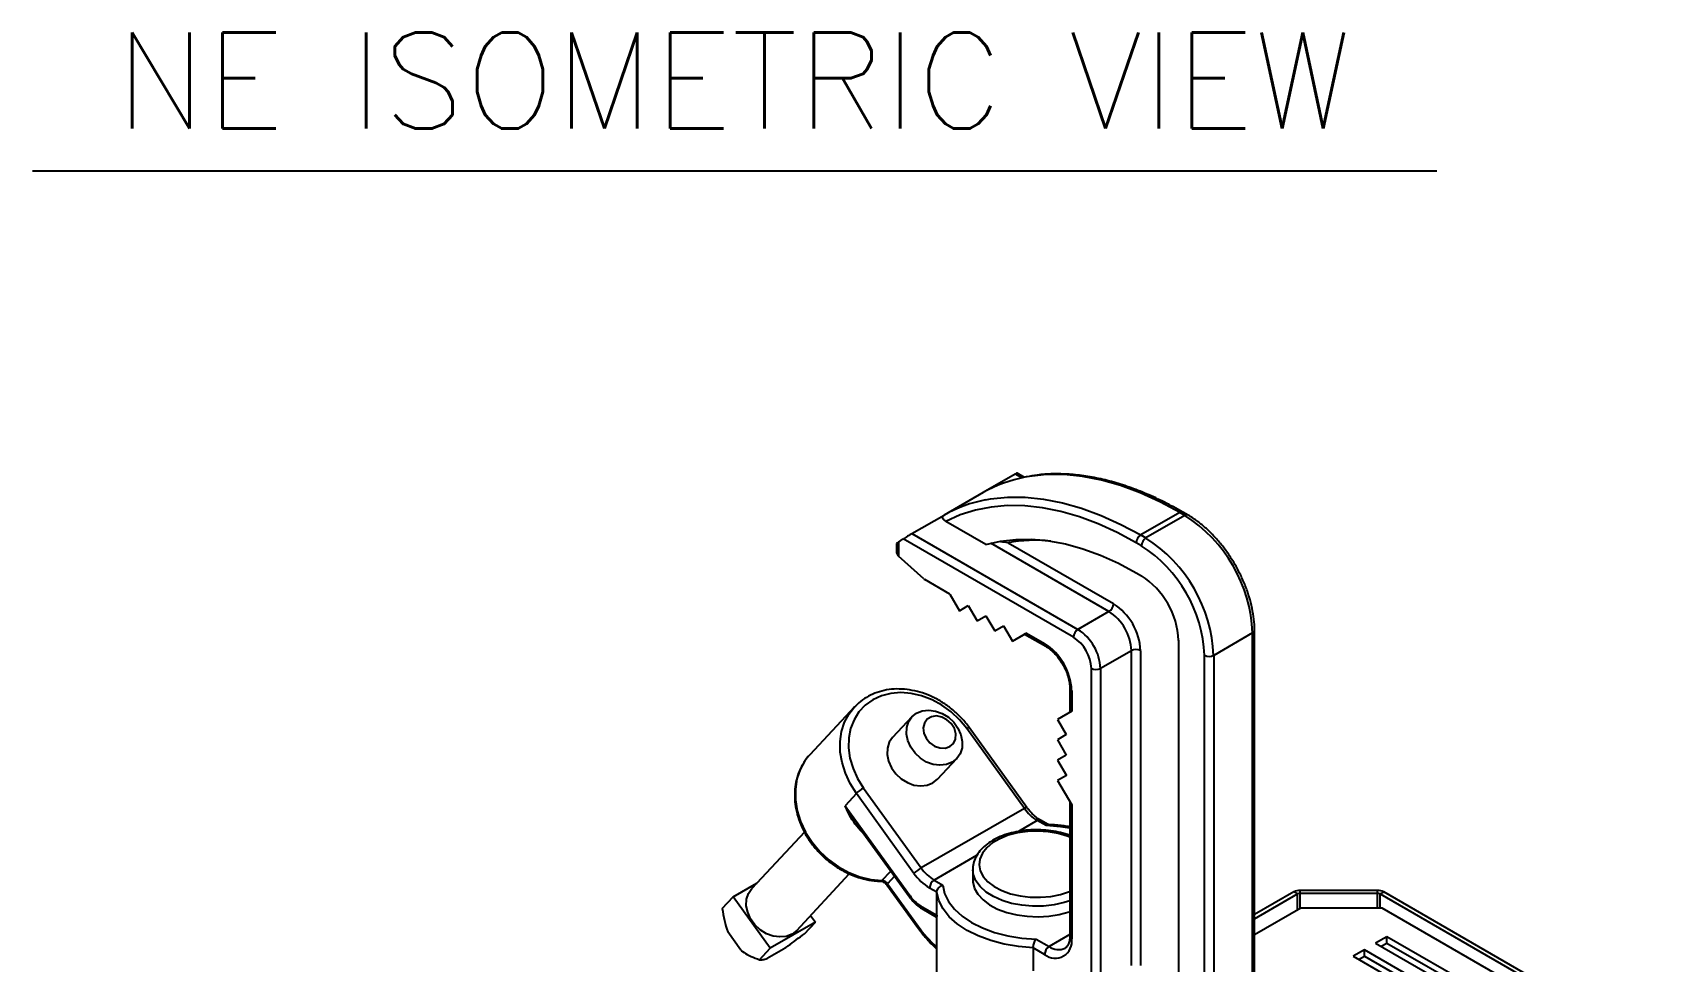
# Model space of a CAD drawing. Extents: x 12.3 to 108.7, y 1.1 to 80.4.
# Drawn here: x 69.08 to 81.84, y 17.52 to 24.78 of the extents above; entities that cross this region are included whole.
import ezdxf
from ezdxf.enums import TextEntityAlignment as Align

# ---------------------------------------------------------------- set-up
doc = ezdxf.new("R2010")
doc.units = 0
doc.header["$MEASUREMENT"] = 0
doc.layers.add('OBJECT', color=7, linetype='CONTINUOUS')
doc.styles.get("Standard").update_dxf_attribs({"font": 'SIMPLEX'})

msp = doc.modelspace()

# ---------------------------------------------------------------- linework, layer by layer
at = {"layer": 'OBJECT', "color": 1}
msp.add_line((69.076, 23.7), (80.063, 23.7), dxfattribs=at)
at = {"layer": 'OBJECT'}
for p, q in [((76.765, 21.328), (76.514, 21.183)), ((76.817, 21.298), (76.765, 21.328)), ((76.838, 21.302), (76.78, 21.336)), ((76.514, 21.183), (76.208, 21.007)), ((75.957, 20.862), (76.208, 21.007)), ((76.536, 20.776), (76.223, 20.957)), ((78.053, 21.027), (77.747, 20.851)), ((78.093, 21.004), (77.787, 20.828)), ((78.093, 21.004), (78.053, 21.027)), ((78.118, 21.007), (78.078, 21.03)), ((75.851, 20.795), (75.888, 20.82)), ((77.22, 20.051), (75.888, 20.82)), ((75.957, 20.862), (77.255, 20.112)), ((77.747, 20.851), (77.787, 20.828)), ((75.837, 20.785), (75.837, 20.72)), ((75.851, 20.795), (75.851, 20.686)), ((76.049, 20.509), (75.851, 20.686)), ((77.498, 20.252), (76.573, 20.787)), ((76.709, 20.79), (77.533, 20.314)), ((77.752, 20.767), (77.712, 20.79)), ((76.254, 20.389), (76.058, 20.502)), ((77.712, 20.555), (77.752, 20.531)), ((76.254, 20.389), (76.329, 20.259)), ((76.329, 20.259), (76.398, 20.299)), ((76.329, 20.259), (76.398, 20.299)), ((76.398, 20.299), (76.467, 20.18)), ((76.467, 20.18), (76.536, 20.219)), ((76.467, 20.18), (76.536, 20.219)), ((76.536, 20.219), (76.605, 20.1)), ((77.498, 20.252), (77.255, 20.112)), ((76.605, 20.1), (76.674, 20.14)), ((76.605, 20.1), (76.674, 20.14)), ((76.674, 20.14), (76.743, 20.02)), ((76.743, 20.02), (76.853, 20.084)), ((76.743, 20.02), (76.839, 20.076)), ((76.839, 20.076), (77.005, 19.98)), ((76.853, 20.084), (76.995, 20.003)), ((78.623, 20.086), (78.318, 19.909)), ((78.623, 17.142), (78.623, 20.086)), ((78.638, 17.162), (78.638, 20.106)), ((77.675, 19.946), (77.432, 19.806)), ((77.675, 17.483), (77.675, 19.946)), ((77.746, 19.946), (77.746, 17.483)), ((78.043, 20.027), (78.044, 17.083)), ((77.362, 17.343), (77.362, 19.806)), ((77.432, 19.806), (77.433, 17.343)), ((78.247, 16.965), (78.247, 19.909)), ((78.318, 19.909), (78.318, 16.965)), ((77.192, 19.656), (77.192, 19.463)), ((77.207, 19.635), (77.207, 19.472)), ((75.507, 19.506), (75.157, 19.13)), ((75.481, 19.474), (75.507, 19.506)), ((75.957, 19.429), (75.806, 19.268)), ((77.207, 19.472), (77.097, 19.408)), ((77.097, 19.408), (77.165, 19.289)), ((76.837, 18.712), (76.386, 19.337)), ((76.857, 18.72), (76.406, 19.344)), ((77.165, 19.289), (77.097, 19.249)), ((77.097, 19.249), (77.165, 19.129)), ((75.157, 19.13), (75.148, 19.12)), ((76.157, 18.94), (76.308, 19.102)), ((77.165, 19.129), (77.097, 19.09)), ((77.097, 19.09), (77.166, 18.97)), ((77.166, 18.97), (77.097, 18.93)), ((77.097, 18.93), (77.207, 18.739)), ((75.522, 18.829), (75.434, 18.733)), ((75.973, 18.204), (75.522, 18.829)), ((75.578, 18.871), (76.029, 18.246)), ((75.434, 18.733), (75.943, 18.028)), ((76.837, 18.712), (76.029, 18.246)), ((77.192, 18.765), (77.192, 17.713)), ((77.207, 18.739), (77.207, 17.692)), ((75.115, 18.527), (74.704, 18.086)), ((75.518, 18.6), (75.938, 18.019)), ((76.938, 18.617), (76.79, 18.531)), ((77.007, 18.577), (76.938, 18.617)), ((77.023, 18.585), (76.963, 18.619)), ((76.463, 18.343), (76.13, 18.15)), ((75.055, 17.758), (75.467, 18.2)), ((75.712, 18.142), (75.712, 18.142)), ((75.722, 18.147), (75.791, 18.222)), ((75.821, 18.181), (75.766, 18.123)), ((76.13, 18.15), (76.199, 18.111)), ((76.433, 18.235), (76.433, 18.153)), ((74.473, 17.929), (74.558, 18.02)), ((74.558, 18.02), (74.743, 18.127)), ((74.848, 17.619), (74.558, 18.02)), ((75.761, 18.114), (76, 17.782)), ((75.766, 18.123), (76.005, 17.791)), ((76.151, 18.057), (76.095, 18.089)), ((76.151, 17.878), (76.151, 18.057)), ((78.946, 18.059), (78.638, 17.882)), ((78.638, 17.849), (78.974, 18.043)), ((78.974, 18.043), (78.946, 18.059)), ((78.974, 17.916), (78.974, 18.043)), ((78.995, 18.048), (78.995, 18.071)), ((79.6, 18.071), (78.995, 18.071)), ((78.995, 18.048), (79.6, 18.048)), ((78.995, 17.929), (78.995, 18.048)), ((79.6, 18.048), (79.6, 18.071)), ((79.6, 17.932), (79.6, 18.048)), ((79.621, 18.043), (79.649, 18.059)), ((79.621, 18.043), (81.816, 16.776)), ((79.621, 17.932), (79.621, 18.043)), ((81.845, 16.792), (79.649, 18.059)), ((76.024, 17.951), (76.151, 17.878)), ((76.034, 17.928), (76.149, 17.862)), ((79.001, 17.932), (78.638, 17.722)), ((79.636, 17.932), (79.001, 17.932)), ((81.816, 16.674), (79.636, 17.932)), ((75.201, 17.823), (74.848, 17.619)), ((75.116, 17.732), (75.201, 17.823)), ((75.164, 17.875), (75.201, 17.823)), ((76.148, 17.863), (76.149, 17.349)), ((74.619, 17.602), (74.515, 17.746)), ((76.906, 17.621), (76.906, 17.442)), ((76.995, 17.57), (76.906, 17.621)), ((76.928, 17.69), (77.03, 17.631)), ((77.192, 17.725), (77.03, 17.631)), ((79.674, 17.708), (79.585, 17.657)), ((79.585, 17.657), (80.293, 17.249)), ((79.628, 17.633), (79.674, 17.659)), ((80.381, 17.3), (79.674, 17.708)), ((79.674, 17.659), (79.674, 17.708)), ((79.674, 17.659), (80.339, 17.276)), ((74.668, 17.57), (74.678, 17.565)), ((74.763, 17.528), (74.848, 17.619)), ((74.952, 17.612), (74.825, 17.539)), ((79.497, 17.606), (79.409, 17.555)), ((79.409, 17.555), (80.116, 17.147)), ((79.451, 17.531), (79.497, 17.557)), ((80.204, 17.198), (79.497, 17.606)), ((79.497, 17.557), (79.497, 17.606)), ((79.497, 17.557), (80.162, 17.174))]:
    msp.add_line(p, q, dxfattribs=at)
at = {"layer": 'OBJECT', "flags": 128}
for points in [[(78.053, 21.027), (77.897, 21.11), (77.743, 21.18), (77.59, 21.237), (77.44, 21.28), (77.292, 21.308), (77.149, 21.323), (77.01, 21.323), (76.876, 21.309), (76.841, 21.303)], [(77.712, 20.79), (77.562, 20.87), (77.414, 20.938), (77.267, 20.993), (77.121, 21.035), (76.979, 21.064), (76.841, 21.079), (76.706, 21.082), (76.577, 21.07), (76.453, 21.046), (76.335, 21.008), (76.223, 20.957)], [(76.533, 21.126), (76.571, 21.133), (76.705, 21.147), (76.844, 21.146), (76.987, 21.132), (77.134, 21.103), (77.285, 21.061), (77.438, 21.004), (77.592, 20.934), (77.747, 20.851)], [(76.536, 20.776), (76.651, 20.803), (76.771, 20.817), (76.896, 20.818), (77.026, 20.806), (77.159, 20.781), (77.294, 20.743), (77.432, 20.693), (77.572, 20.63), (77.712, 20.555)], [(76.386, 19.337), (76.329, 19.406), (76.264, 19.467), (76.191, 19.52), (76.114, 19.562), (76.033, 19.593), (75.951, 19.612), (75.87, 19.618), (75.792, 19.612), (75.718, 19.593), (75.651, 19.562), (75.592, 19.52), (75.542, 19.468), (75.504, 19.406), (75.477, 19.338), (75.462, 19.263), (75.461, 19.185), (75.472, 19.104), (75.496, 19.024), (75.531, 18.945), (75.578, 18.871)], [(75.522, 18.829), (75.474, 18.906), (75.436, 18.987), (75.41, 19.07), (75.396, 19.153), (75.395, 19.235), (75.406, 19.314), (75.43, 19.387), (75.466, 19.453), (75.481, 19.474)], [(76.271, 19.073), (76.227, 19.055), (76.176, 19.049), (76.124, 19.056), (76.072, 19.075), (76.023, 19.105), (75.981, 19.145), (75.947, 19.191), (75.924, 19.242), (75.914, 19.294), (75.916, 19.344), (75.93, 19.39), (75.957, 19.429), (75.993, 19.458), (76.038, 19.476), (76.088, 19.481), (76.141, 19.474), (76.193, 19.455), (76.242, 19.425), (76.284, 19.386), (76.317, 19.339), (76.34, 19.288), (76.351, 19.236), (76.349, 19.186), (76.334, 19.14), (76.308, 19.102), (76.271, 19.073)], [(76.254, 19.196), (76.282, 19.221), (76.298, 19.255), (76.3, 19.295), (76.289, 19.336), (76.265, 19.375), (76.231, 19.406), (76.191, 19.427), (76.149, 19.435), (76.109, 19.429), (76.076, 19.41), (76.054, 19.38), (76.045, 19.343), (76.05, 19.301), (76.067, 19.261), (76.097, 19.226), (76.134, 19.199), (76.176, 19.185), (76.217, 19.184), (76.254, 19.196)], [(75.806, 19.268), (75.806, 19.267), (75.78, 19.229), (75.765, 19.183), (75.763, 19.133), (75.774, 19.081), (75.797, 19.03), (75.83, 18.983), (75.872, 18.944), (75.921, 18.914), (75.973, 18.895), (76.026, 18.888), (76.076, 18.893), (76.121, 18.911), (76.157, 18.94)], [(75.148, 19.12), (75.12, 19.084), (75.083, 19.017), (75.057, 18.943), (75.045, 18.863), (75.046, 18.779), (75.06, 18.694), (75.086, 18.609), (75.125, 18.526), (75.176, 18.448), (75.236, 18.375), (75.306, 18.31), (75.382, 18.255), (75.464, 18.21), (75.549, 18.177), (75.636, 18.155), (75.722, 18.147)], [(77.192, 18.488), (77.172, 18.496), (77.101, 18.517), (77.023, 18.53), (76.943, 18.535), (76.863, 18.532), (76.784, 18.521), (76.711, 18.502), (76.645, 18.475), (76.588, 18.442), (76.542, 18.404), (76.508, 18.362), (76.489, 18.316), (76.483, 18.27), (76.492, 18.224), (76.515, 18.179), (76.552, 18.138), (76.601, 18.101), (76.66, 18.069), (76.729, 18.044), (76.804, 18.027), (76.883, 18.018), (76.963, 18.017), (77.043, 18.024), (77.119, 18.039), (77.189, 18.062), (77.192, 18.064)], [(77.192, 18.558), (77.119, 18.569), (77.007, 18.577)], [(77.192, 17.988), (77.149, 17.975), (77.069, 17.957), (76.986, 17.948), (76.901, 17.947), (76.817, 17.954), (76.737, 17.969), (76.662, 17.992), (76.595, 18.022), (76.537, 18.058), (76.491, 18.1), (76.458, 18.145), (76.439, 18.192), (76.433, 18.232)], [(76.433, 18.153), (76.434, 18.135), (76.447, 18.086), (76.473, 18.04), (76.513, 17.997), (76.565, 17.958), (76.627, 17.925), (76.699, 17.898), (76.777, 17.879), (76.859, 17.868), (76.944, 17.865), (77.028, 17.87), (77.11, 17.883), (77.186, 17.904), (77.192, 17.907)], [(75.055, 17.758), (75.019, 17.729), (74.974, 17.711), (74.924, 17.706), (74.871, 17.713), (74.819, 17.732), (74.77, 17.762), (74.728, 17.801), (74.694, 17.848), (74.672, 17.899), (74.661, 17.951), (74.663, 18.001), (74.678, 18.047), (74.704, 18.085), (74.704, 18.086)], [(75.761, 18.114), (75.761, 18.114), (75.761, 18.116), (75.763, 18.119), (75.766, 18.123)], [(75.938, 18.019), (75.938, 18.019), (75.938, 18.021), (75.94, 18.024), (75.943, 18.028)], [(76.906, 17.621), (76.791, 17.631), (76.679, 17.65), (76.574, 17.678), (76.476, 17.714), (76.388, 17.758), (76.312, 17.809), (76.249, 17.865), (76.201, 17.926), (76.168, 17.991), (76.151, 18.057)], [(76.199, 18.111), (76.213, 18.046), (76.244, 17.983), (76.29, 17.924), (76.35, 17.869), (76.424, 17.82), (76.509, 17.777), (76.604, 17.742), (76.707, 17.716), (76.816, 17.698), (76.928, 17.69)], [(76, 17.782), (76, 17.782), (76, 17.784), (76.002, 17.787), (76.005, 17.791)]]:
    msp.add_lwpolyline(points, dxfattribs=at)
at = {"layer": 'OBJECT'}
for centre, radius, start, end in [((77.04, 20.253), 1.068, 100.716, 119.5036), ((76.734, 20.077), 1.068, 100.8245, 119.505), ((78.067, 21.007), 0.0251, 65.6913, 125.6222), ((78.107, 20.984), 0.0252, 65.7126, 125.6119), ((77.476, 20.036), 1.148, 2.4926, 57.5187), ((77.788, 20.786), 0.0768, 122.6055, 177.4057), ((77.829, 20.763), 0.0768, 122.6078, 177.4033), ((77.171, 19.859), 1.148, 2.4932, 57.5181), ((76.923, 19.665), 1.145, 84.0032, 100.8082), ((77.176, 19.863), 1.071, 2.4926, 57.5187), ((76.087, 20.551), 0.0566, 227.7934, 239.6552), ((77.411, 19.998), 0.633, 2.6112, 57.4002), ((77.457, 20.317), 0.0768, 302.6075, 357.4036), ((77.285, 19.925), 0.461, 2.6111, 57.4002), ((77.291, 19.929), 0.384, 2.6111, 57.4002), ((77.297, 20.048), 0.0768, 122.6054, 177.4058), ((77.055, 19.792), 0.307, 2.6112, 57.4002), ((77.049, 19.789), 0.384, 2.6111, 57.4002), ((78.613, 20.109), 0.0251, 294.3763, 354.2914), ((77.02, 20), 0.0252, 174.4213, 233.952), ((76.746, 19.614), 0.461, 2.6112, 57.4002), ((77.71, 19.878), 0.0769, 62.6181, 117.3927), ((77.397, 19.875), 0.0769, 242.6204, 297.3906), ((78.282, 19.978), 0.0769, 242.6207, 297.3901), ((77.217, 19.658), 0.0251, 185.7176, 245.6362), ((76.406, 19.312), 0.0324, 90.8677, 129.8334), ((75.718, 18.628), 0.281, 120.0138, 134.2936), ((76.857, 18.687), 0.0324, 90.8571, 129.8411), ((77.114, 18.905), 0.338, 214.8569, 238.6154), ((76.953, 18.596), 0.0251, 65.6938, 125.615), ((75.711, 18.155), 0.0131, 273.941, 321.7925), ((75.719, 18.09), 0.0578, 34.9445, 86.9082), ((76.169, 18.003), 0.281, 120.0117, 134.2956), ((76.306, 18.436), 0.406, 214.8576, 238.6145), ((76.307, 18.439), 0.338, 214.8569, 238.6154), ((76.172, 18.086), 0.0768, 122.6073, 177.4048), ((76.165, 18.182), 0.271, 214.8565, 238.6155), ((78.993, 17.97), 0.101, 88.8614, 118.0411), ((78.994, 18.005), 0.0433, 88.8619, 118.0393), ((79.602, 17.97), 0.101, 61.9688, 91.1499), ((79.6, 18.005), 0.0433, 61.9696, 91.1496), ((76.049, 17.949), 0.0247, 173.7133, 234.9938), ((76.876, 18.414), 1.071, 215.5985, 227.1988), ((77.078, 17.671), 0.131, 230.8138, 9.2312), ((77.072, 17.566), 0.0768, 122.6066, 177.4046), ((77.104, 17.733), 0.126, 234.4032, 294.1718), ((77.217, 17.715), 0.0251, 185.7043, 245.6374), ((74.818, 17.854), 0.321, 231.7668, 242.2525)]:
    msp.add_arc(centre, radius, start, end, dxfattribs=at)
for centre, major_axis, ratio, start_param, end_param in [((76.731, 21.306), (0.0485, 0.0297), 0.027723, 0.015034, 0.800265), ((75.924, 20.84), (0.0485, 0.0297), 0.027723, 0.800265, 2.371062), ((75.887, 20.816), (0.05, 0.0308), 0.027719, 2.339208, 3.156395), ((75.887, 20.749), (0.0354, 0.0612), 0.577285, 2.356363, 2.871639), ((75.887, 20.707), (0.0487, -0.0161), 0.70009, 3.884044, 4.154081), ((76.889, 20.105), (0.05, 0.0289), 0.000219, 2.356154, 3.141719)]:
    msp.add_ellipse(centre, major_axis=major_axis, ratio=ratio, start_param=start_param, end_param=end_param, dxfattribs=at)
for points, knots in [([(78.078, 21.03), (78.053, 21.044), (77.982, 21.084), (77.864, 21.142), (77.725, 21.202), (77.587, 21.25), (77.451, 21.288), (77.317, 21.313), (77.187, 21.328), (77.059, 21.33), (76.947, 21.324), (76.88, 21.311), (76.852, 21.306)], [0, 0, 0, 0, 0.057123, 0.165569, 0.274043, 0.382503, 0.490917, 0.599243, 0.707431, 0.815422, 0.92316, 1, 1, 1, 1]), ([(76.223, 20.957), (76.216, 20.962), (76.204, 20.97), (76.197, 20.984), (76.197, 20.994), (76.201, 21.002), (76.206, 21.005), (76.208, 21.007)], [0, 0, 0, 0, 0.35028, 0.585229, 0.760499, 0.899707, 1, 1, 1, 1]), ([(78.638, 20.106), (78.637, 20.121), (78.637, 20.162), (78.628, 20.234), (78.61, 20.322), (78.583, 20.411), (78.548, 20.499), (78.506, 20.586), (78.457, 20.669), (78.402, 20.748), (78.342, 20.821), (78.278, 20.887), (78.21, 20.945), (78.156, 20.984), (78.125, 21.002), (78.118, 21.007)], [0, 0, 0, 0, 0.044818, 0.129353, 0.213788, 0.298088, 0.382267, 0.466366, 0.550436, 0.634531, 0.718693, 0.802981, 0.887454, 0.972156, 1, 1, 1, 1]), ([(76.709, 20.79), (76.709, 20.79), (76.692, 20.793), (76.671, 20.795), (76.651, 20.797)], [0, 0, 0, 0, 0.004916, 1, 1, 1, 1]), ([(77.005, 19.98), (77.011, 19.976), (77.03, 19.964), (77.061, 19.939), (77.097, 19.9), (77.129, 19.855), (77.156, 19.805), (77.176, 19.754), (77.189, 19.705), (77.192, 19.673), (77.192, 19.658), (77.192, 19.656)], [0, 0, 0, 0, 0.067195, 0.197027, 0.328078, 0.460153, 0.592755, 0.725241, 0.856824, 0.979682, 1, 1, 1, 1]), ([(76.406, 19.344), (76.396, 19.357), (76.369, 19.393), (76.318, 19.447), (76.251, 19.505), (76.178, 19.554), (76.101, 19.594), (76.02, 19.623), (75.939, 19.641), (75.857, 19.648), (75.778, 19.644), (75.702, 19.627), (75.632, 19.6), (75.569, 19.562), (75.517, 19.519), (75.492, 19.486), (75.481, 19.472)], [0, 0, 0, 0, 0.0406196, 0.1162137, 0.1918761, 0.2675771, 0.343317, 0.4190858, 0.494856, 0.5705743, 0.6461577, 0.7215008, 0.7965006, 0.8710975, 0.9453163, 1, 1, 1, 1]), ([(75.148, 19.119), (75.146, 19.118), (75.128, 19.099), (75.101, 19.056), (75.068, 18.991), (75.048, 18.919), (75.038, 18.843), (75.04, 18.764), (75.053, 18.684), (75.078, 18.605), (75.113, 18.527), (75.158, 18.453), (75.213, 18.384), (75.275, 18.321), (75.344, 18.267), (75.419, 18.221), (75.498, 18.184), (75.579, 18.159), (75.651, 18.145), (75.695, 18.143), (75.712, 18.142)], [0, 0, 0, 0, 0.004989, 0.063824, 0.122636, 0.18157, 0.240737, 0.300179, 0.359876, 0.419772, 0.479806, 0.539926, 0.6001, 0.66031, 0.72055, 0.780822, 0.841124, 0.901443, 0.961752, 1, 1, 1, 1]), ([(75.578, 18.517), (75.569, 18.525), (75.54, 18.552), (75.5, 18.605), (75.462, 18.67), (75.442, 18.714), (75.434, 18.733), (75.434, 18.733)], [0, 0, 0, 0, 0.13586, 0.450367, 0.765209, 0.99634, 1, 1, 1, 1]), ([(75.52, 18.602), (75.502, 18.627), (75.47, 18.669), (75.444, 18.714), (75.434, 18.733), (75.434, 18.733)], [0, 0, 0, 0, 0.591034, 0.993458, 1, 1, 1, 1]), ([(76.963, 18.619), (76.957, 18.623), (76.938, 18.634), (76.907, 18.66), (76.878, 18.692), (76.862, 18.713), (76.857, 18.72)], [0, 0, 0, 0, 0.1730391, 0.5073804, 0.8448601, 1, 1, 1, 1]), ([(77.192, 18.501), (77.192, 18.501), (77.17, 18.511), (77.12, 18.524), (77.045, 18.538), (76.967, 18.545), (76.888, 18.545), (76.81, 18.537), (76.734, 18.521), (76.664, 18.499), (76.6, 18.469), (76.544, 18.434), (76.497, 18.392), (76.462, 18.345), (76.441, 18.295), (76.432, 18.256), (76.434, 18.235), (76.434, 18.232)], [0, 0, 0, 0, 0.0018403, 0.0776726, 0.1533152, 0.2288049, 0.3042365, 0.3797222, 0.4553485, 0.5312421, 0.607518, 0.6842314, 0.761211, 0.8376338, 0.912278, 0.9843141, 1, 1, 1, 1]), ([(77.019, 18.586), (77.017, 18.585), (77.013, 18.584), (77.009, 18.579), (77.007, 18.577), (77.007, 18.577)], [0, 0, 0, 0, 0.531103, 0.9893863, 1, 1, 1, 1]), ([(77.192, 18.567), (77.178, 18.57), (77.131, 18.578), (77.072, 18.583), (77.029, 18.585), (77.019, 18.585)], [0, 0, 0, 0, 0.262162, 0.835183, 1, 1, 1, 1]), ([(75.712, 18.142), (75.714, 18.142), (75.721, 18.142), (75.735, 18.137), (75.75, 18.127), (75.757, 18.118), (75.761, 18.114)], [0, 0, 0, 0, 0.1687022, 0.4522597, 0.7302297, 1, 1, 1, 1]), ([(75.938, 18.019), (75.944, 18.011), (75.961, 17.988), (75.993, 17.956), (76.021, 17.938), (76.034, 17.928)], [0, 0, 0, 0, 0.210946, 0.607656, 1, 1, 1, 1]), ([(76.151, 18.057), (76.151, 18.062), (76.152, 18.071), (76.16, 18.084), (76.171, 18.097), (76.185, 18.106), (76.195, 18.109), (76.199, 18.111), (76.199, 18.111)], [0, 0, 0, 0, 0.197768, 0.395366, 0.598083, 0.812871, 0.995764, 1, 1, 1, 1]), ([(74.473, 17.929), (74.478, 17.898), (74.486, 17.839), (74.506, 17.776), (74.515, 17.746)], [0, 0, 0, 0, 0.519495, 1, 1, 1, 1]), ([(76.151, 17.878), (76.151, 17.875), (76.151, 17.869), (76.15, 17.863), (76.15, 17.862), (76.149, 17.862)], [0, 0, 0, 0, 0.295897, 0.589955, 1, 1, 1, 1]), ([(76, 17.782), (76.01, 17.769), (76.039, 17.73), (76.088, 17.672), (76.129, 17.633), (76.148, 17.614)], [0, 0, 0, 0, 0.219141, 0.633913, 1, 1, 1, 1]), ([(74.952, 17.612), (74.964, 17.62), (74.997, 17.643), (75.052, 17.684), (75.095, 17.716), (75.116, 17.732)], [0, 0, 0, 0, 0.2056668, 0.6001074, 1, 1, 1, 1]), ([(76.906, 17.621), (76.906, 17.626), (76.907, 17.635), (76.91, 17.651), (76.915, 17.667), (76.921, 17.681), (76.926, 17.687), (76.928, 17.69), (76.928, 17.69)], [0, 0, 0, 0, 0.197773, 0.395367, 0.598086, 0.812873, 0.995765, 1, 1, 1, 1]), ([(77.192, 17.713), (77.192, 17.706), (77.192, 17.686), (77.186, 17.658), (77.173, 17.634), (77.164, 17.623), (77.156, 17.62), (77.155, 17.619)], [0, 0, 0, 0, 0.137299, 0.399003, 0.661196, 0.93349, 1, 1, 1, 1]), ([(74.619, 17.602), (74.625, 17.598), (74.651, 17.578), (74.7, 17.553), (74.742, 17.536), (74.763, 17.528)], [0, 0, 0, 0, 0.116887, 0.553886, 1, 1, 1, 1]), ([(74.763, 17.528), (74.771, 17.527), (74.785, 17.526), (74.812, 17.535), (74.825, 17.539)], [0, 0, 0, 0, 0.538104, 1, 1, 1, 1])]:
    msp.add_open_spline(points, degree=3, knots=knots, dxfattribs=at)

# ---------------------------------------------------------------- texts
at = {"layer": 'OBJECT', "color": 1}
msp.add_text('NE ISOMETRIC VIEW', height=0.75, dxfattribs=at).set_placement((74.563, 24.031), align=Align.CENTER)

doc.saveas('drawing.dxf')
